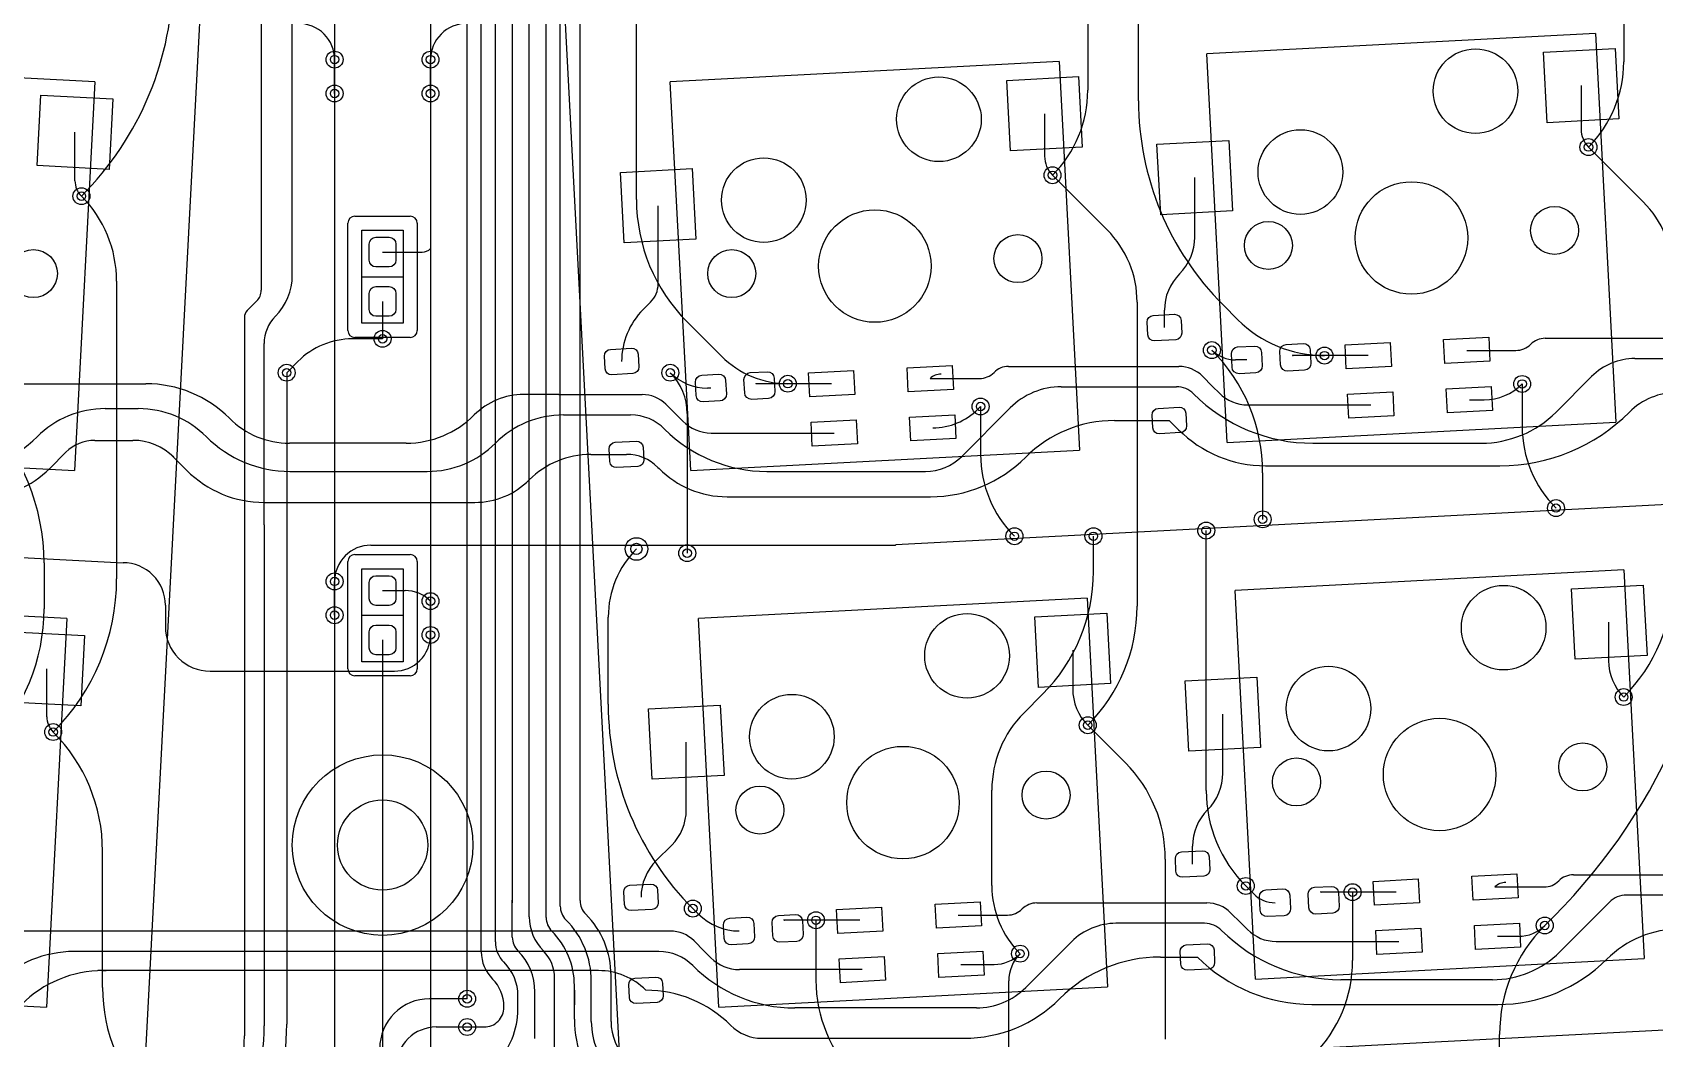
# Model space of a CAD drawing. Header units: millimetres. Extents: x -180 to 205, y -360 to 140.
# Drawn here: x -12.4 to 45.1, y 14.1 to 49.8 of the extents above; entities that cross this region are included whole.
import ezdxf

# ---------------------------------------------------------------- set-up
doc = ezdxf.new("R2010")
doc.units = ezdxf.units.MM
for name, color, linetype, lineweight, true_color in [('bordo3', 86, 'Continuous', 25, 0x108001), ('livello 1', 216, 'Continuous', 25, 0x800080), ('livello 2', 1, 'Continuous', 25, 0xff0000), ('livello 3', 30, 'Continuous', 25, 0xff7f00), ('livello 4', 136, 'Continuous', 25, 0x008080)]:
    doc.layers.add(name, color=color, linetype=linetype, lineweight=lineweight, true_color=true_color)

msp = doc.modelspace()

# ---------------------------------------------------------------- linework, layer by layer
at = {"layer": 'bordo3', "flags": 128}
msp.add_lwpolyline([(-83.95, 93.681), (-13.062, 89.966), (-5.921, 89.592, -0.414214), (-4.502, 88.015), (-8.482, 12.078, 0.429634), (-6.984, 10.5), (6.984, 10.5, 0.429634), (8.482, 12.078), (4.502, 88.015, -0.414214), (5.921, 89.592), (123.76, 95.767)], format="xyb", dxfattribs=at)
for points in [[(8.482, 12.078), (4.502, 88.015)], [(-0.98, 43.3), (0.98, 43.3)], [(-1.23, 39.25), (-1.23, 43.05)], [(1.23, 43.05), (1.23, 39.25)], [(-0.73, 41.15), (0.73, 41.15)], [(-0.73, 41.15), (0.73, 41.15)], [(0.98, 39), (-0.98, 39)], [(-0.98, 31.301), (0.98, 31.301)], [(-1.23, 27.251), (-1.23, 31.051)], [(1.23, 31.051), (1.23, 27.251)], [(-0.73, 29.151), (0.73, 29.151)], [(-0.73, 29.15), (0.73, 29.15)], [(0.98, 27.001), (-0.98, 27.001)]]:
    msp.add_lwpolyline(points, dxfattribs=at)
at = {"layer": 'bordo3'}
for radius in [3.2, 1.6]:
    msp.add_circle((0, 21), radius, dxfattribs=at)
for centre, start, end in [((-0.98, 43.05), 90, 180), ((0.98, 43.05), 0, 90), ((-0.98, 39.25), 180, 270), ((0.98, 39.25), 270, 0), ((-0.98, 31.051), 90, 180), ((0.98, 31.051), 0, 90), ((-0.98, 27.251), 180, 270), ((0.98, 27.251), 270, 0)]:
    msp.add_arc(centre, 0.25, start, end, dxfattribs=at)
at = {"layer": 'livello 1', "color": 163, "true_color": 0x4d7fc4, "flags": 128}
for points in [[(-1.7, 48.85, 0.414214), (-2.982, 50.132)], [(2.982, 50.132, 0.414214), (1.7, 48.85)], [(42.491, 46.376, 0.198915), (42.75, 45.75)], [(23.468, 45.432, 0.198915), (23.75, 44.75)], [(-10.905, 44.557, 0.198928), (-10.678, 44.009)], [(28.25, 41.25, 0.198912), (28.793, 42.56)], [(9.5, 40.25, 0.198909), (9.77, 40.901)], [(28.25, 41.25, 0.19891), (27.719, 39.967)], [(9.238, 39.987, 0.198918), (8.475, 38.148)], [(-1.069, 38.95, 0.198913), (-3, 38.15)], [(29.4, 38.55, 0.198914), (30.233, 38.205)], [(40.178, 38.539, 0.198908), (40.702, 38.756)], [(41.219, 38.97, 0.198917), (40.702, 38.756)], [(22.196, 37.973, 0.198917), (21.678, 37.759)], [(29.068, 37.625, 0.198897), (28.227, 37.973)], [(32.255, 38.381, 0.414214), (32.28, 38.356)], [(44.4, 38.25, 0.198912), (42.864, 37.614)], [(10.2, 37.75, 0.198915), (11.516, 37.205)], [(13.231, 37.384, 0.414214), (13.256, 37.359)], [(19.801, 37.702, 0.198909), (19.414, 37.542)], [(21.154, 37.542, 0.198908), (21.678, 37.759)], [(-5.431, 36.133, 0.198913), (-8.39, 37.359)], [(5.003, 36.976, 0.198912), (3.25, 36.25)], [(10.044, 36.628, 0.198897), (9.203, 36.976)], [(24.061, 37.25, 0.198913), (22.25, 36.5)], [(28.75, 37, 0.198915), (28.146, 37.25)], [(28.75, 37, 0.198913), (32.975, 35.25)], [(29.665, 37.028, 0.198902), (30.678, 36.608)], [(39.051, 36.791, 0.198911), (40.4, 37.35)], [(45.894, 37.051, 0.198911), (44.2, 36.35)], [(-9.833, 36.476, 0.198912), (-12.247, 35.476)], [(-6.247, 35.476, 0.198912), (-8.661, 36.476)], [(0.836, 35.25, 0.198912), (3.25, 36.25)], [(6.414, 36.25, 0.198912), (4, 35.25)], [(10, 35.75, 0.198912), (8.793, 36.25)], [(19.505, 35.794, 0.19892), (21.108, 36.458)], [(38.944, 35.25, 0.198912), (41.6, 36.35)], [(39.613, 34.45, 0.198912), (44.2, 36.35)], [(-5.431, 36.133, 0.19891), (-3.299, 35.25)], [(10, 35.75, 0.198912), (13.621, 34.25)], [(10.642, 36.031, 0.198902), (11.654, 35.611)], [(25.949, 36.054, 0.198912), (22.8, 34.75)], [(28.22, 35.726, 0.198908), (31.3, 34.45)], [(-15.265, 34.226, 0.198913), (-12.247, 35.476)], [(-10.2, 35.35, 0.198926), (-11.224, 34.926)], [(-7.4, 34.75, 0.198912), (-8.848, 35.35)], [(-6.247, 35.476, 0.198913), (-3.287, 34.25)], [(1.586, 34.25, 0.198912), (4, 35.25)], [(7.378, 34.852, 0.198914), (5.2, 33.95)], [(9.757, 34.393, 0.19891), (8.648, 34.852)], [(19.25, 34.25, 0.198902), (20.53, 34.78)], [(19.42, 33.35, 0.198912), (22.8, 34.75)], [(-14.214, 33.35, 0.198912), (-11.8, 34.35)], [(-6.943, 34.286, 0.198908), (-4.2, 33.15)], [(3.269, 33.15, 0.198913), (5.2, 33.95)], [(9.8, 34.35, 0.198912), (12.214, 33.35)], [(-0.418, 31.632, 0.414214), (-1.7, 30.35)], [(18.171, 31.632, 0.198855), (18.2, 31.644)], [(-7.7, 29.511, 0.414214), (-9.2, 31.011)], [(-7.7, 28.75, 0.414214), (-6.118, 27.168)], [(0.418, 27.168, 0.414214), (1.7, 28.45)], [(43.465, 27.542, 0.198914), (44, 26.25)], [(24.465, 26.542, 0.198914), (25, 25.25)], [(-11.902, 25.55, 0.198911), (-11.678, 25.009)], [(29.25, 22.25, 0.19891), (29.791, 23.555)], [(10.25, 21, 0.19891), (10.767, 22.247)], [(29.25, 22.25, 0.198911), (28.716, 20.96)], [(9.705, 20.455, 0.198911), (9.164, 19.148)], [(39.822, 19.675, 0.198862), (39.435, 19.515)], [(41.175, 19.515, 0.198908), (41.699, 19.732)], [(42.216, 19.946, 0.198917), (41.699, 19.732)], [(30.882, 19.268, 0.198917), (31.639, 18.955)], [(33.252, 19.357, 0.414214), (33.277, 19.332)], [(44.101, 19.226, 0.19894), (43.497, 18.976)], [(11.199, 18.551, 0.198905), (12.639, 17.955)], [(22.151, 18.518, 0.198908), (22.675, 18.735)], [(23.193, 18.949, 0.198917), (22.675, 18.735)], [(30.065, 18.601, 0.198897), (29.224, 18.949)], [(11.041, 17.604, 0.198919), (10.2, 17.952)], [(14.228, 18.36, 0.414214), (14.253, 18.335)], [(26, 18.226, 0.198912), (24.423, 17.573)], [(29.747, 17.976, 0.19894), (29.143, 18.226)], [(29.747, 17.976, 0.198913), (33.972, 16.226)], [(30.662, 18.004, 0.198902), (31.675, 17.584)], [(40.276, 17.767, 0.198917), (41.2, 18.15)], [(46.002, 18.028, 0.198912), (43.4, 16.95)], [(-10.935, 17.226, 0.198914), (-13.722, 16.072)], [(10.997, 16.726, 0.198912), (9.79, 17.226)], [(10.997, 16.726, 0.198912), (14.618, 15.226)], [(11.639, 17.007, 0.198902), (12.651, 16.587)], [(21.683, 16.77, 0.19891), (22.6, 17.15)], [(27.574, 17.03, 0.198909), (24, 15.55)], [(28.888, 17.031, 0.198912), (32.946, 15.35)], [(39.349, 16.226, 0.19891), (41.735, 17.215)], [(39.537, 15.35, 0.198912), (43.4, 16.95)], [(-9.903, 16.55, 0.198913), (-12.8, 15.35)], [(-10.089, 16.55, 0.19906), (-10.1, 16.545)], [(9.336, 15.852, 0.198914), (7.652, 16.55)], [(1.661, 15.55, 0.414214), (-0.1, 13.789)], [(12.343, 14.607, 0.198906), (9.336, 15.852)], [(20.62, 14.15, 0.198912), (24, 15.55)], [(21.052, 15.226, 0.198911), (22.8, 15.95)], [(1.9, 14.55, 0.414214), (0.5, 13.15)], [(12.343, 14.607, 0.198926), (13.446, 14.15)]]:
    msp.add_lwpolyline(points, format="xyb", dxfattribs=at)
for points in [[(41.283, 46.614), (41.152, 49.11), (43.698, 49.244), (43.829, 46.747), (41.283, 46.614)], [(-1.7, 48.85), (-1.7, 47.65)], [(1.7, 48.85), (1.7, 47.65)], [(22.26, 45.617), (22.129, 48.113), (24.676, 48.247), (24.806, 45.75), (22.26, 45.617)], [(42.491, 47.929), (42.491, 46.376)], [(-12.244, 45.092), (-12.113, 47.588), (-9.567, 47.455), (-9.698, 44.958), (-12.244, 45.092)], [(23.468, 46.932), (23.468, 45.432)], [(-10.905, 44.557), (-10.905, 46.273)], [(27.585, 43.352), (27.454, 45.849), (30, 45.982), (30.131, 43.486), (27.585, 43.352)], [(8.562, 42.355), (8.431, 44.852), (10.977, 44.985), (11.108, 42.489), (8.562, 42.355)], [(28.793, 42.56), (28.793, 44.667)], [(9.77, 40.901), (9.77, 43.67)], [(9.237, 39.987), (9.5, 40.25)], [(28.07, 39.819), (28.157, 39.806), (28.232, 39.761), (28.284, 39.691), (28.306, 39.606), (28.33, 39.157), (28.317, 39.07), (28.272, 38.994), (28.202, 38.942), (28.117, 38.92), (27.368, 38.881), (27.281, 38.893), (27.205, 38.938), (27.153, 39.009), (27.131, 39.094), (27.108, 39.543), (27.12, 39.63), (27.165, 39.706), (27.236, 39.758), (27.321, 39.78), (28.07, 39.819)], [(27.719, 39.35), (27.719, 39.967)], [(0, 38.95), (-1.069, 38.95)], [(8.826, 38.617), (8.913, 38.604), (8.989, 38.559), (9.041, 38.489), (9.063, 38.404), (9.086, 37.954), (9.074, 37.868), (9.029, 37.792), (8.959, 37.74), (8.873, 37.718), (8.125, 37.679), (8.038, 37.691), (7.962, 37.736), (7.91, 37.807), (7.888, 37.892), (7.865, 38.341), (7.877, 38.428), (7.922, 38.503), (7.992, 38.556), (8.077, 38.577), (8.826, 38.617)], [(31.188, 37.996), (31.175, 37.904), (31.127, 37.824), (31.053, 37.769), (30.963, 37.746), (30.364, 37.715), (30.272, 37.728), (30.193, 37.775), (30.137, 37.85), (30.114, 37.94), (30.09, 38.414), (30.103, 38.506), (30.15, 38.585), (30.224, 38.641), (30.314, 38.663), (30.913, 38.695), (31.005, 38.682), (31.085, 38.634), (31.14, 38.56), (31.163, 38.47), (31.188, 37.996)], [(32.911, 38.086), (32.897, 37.994), (32.85, 37.915), (32.776, 37.859), (32.686, 37.836), (32.087, 37.805), (31.995, 37.818), (31.915, 37.866), (31.86, 37.94), (31.837, 38.03), (31.812, 38.504), (31.825, 38.596), (31.873, 38.675), (31.947, 38.731), (32.037, 38.754), (32.636, 38.785), (32.728, 38.772), (32.807, 38.724), (32.863, 38.65), (32.886, 38.56), (32.911, 38.086)], [(35.719, 38.822), (35.763, 37.973), (34.166, 37.889), (34.121, 38.738), (35.719, 38.822)], [(39.214, 39.005), (39.259, 38.156), (37.661, 38.072), (37.616, 38.921), (39.214, 39.005)], [(38.438, 38.539), (40.178, 38.539)], [(41.219, 38.97), (47.251, 38.97)], [(-3, 38.15), (-3.4, 37.75)], [(20.19, 38.008), (20.235, 37.159), (18.637, 37.075), (18.592, 37.924), (20.19, 38.008)], [(22.196, 37.973), (28.227, 37.973)], [(30.639, 38.205), (30.233, 38.205)], [(34.942, 38.356), (32.28, 38.356)], [(44.4, 38.25), (47.5, 38.25)], [(12.188, 36.996), (12.175, 36.904), (12.127, 36.824), (12.053, 36.769), (11.963, 36.746), (11.364, 36.715), (11.272, 36.728), (11.193, 36.775), (11.137, 36.85), (11.114, 36.94), (11.09, 37.414), (11.103, 37.506), (11.15, 37.585), (11.224, 37.641), (11.314, 37.663), (11.913, 37.695), (12.005, 37.682), (12.085, 37.634), (12.14, 37.56), (12.163, 37.47), (12.188, 36.996)], [(13.911, 37.086), (13.897, 36.994), (13.85, 36.915), (13.776, 36.859), (13.686, 36.836), (13.087, 36.805), (12.995, 36.818), (12.915, 36.866), (12.86, 36.94), (12.837, 37.03), (12.812, 37.504), (12.825, 37.596), (12.873, 37.675), (12.947, 37.731), (13.037, 37.754), (13.636, 37.785), (13.728, 37.772), (13.807, 37.724), (13.863, 37.65), (13.886, 37.56), (13.911, 37.086)], [(16.695, 37.825), (16.74, 36.976), (15.142, 36.892), (15.097, 37.741), (16.695, 37.825)], [(19.414, 37.542), (21.154, 37.542)], [(29.068, 37.625), (29.428, 37.265)], [(41.6, 36.35), (42.864, 37.614)], [(-15.919, 37.359), (-8.39, 37.359)], [(6.25, 36.976), (5.003, 36.976)], [(6.25, 36.976), (9.203, 36.976)], [(11.639, 37.205), (11.516, 37.205)], [(15.918, 37.359), (13.256, 37.359)], [(24.061, 37.25), (28.146, 37.25)], [(29.428, 37.265), (29.665, 37.028)], [(35.811, 37.074), (35.855, 36.225), (34.257, 36.142), (34.213, 36.991), (35.811, 37.074)], [(39.306, 37.257), (39.35, 36.409), (37.752, 36.325), (37.708, 37.174), (39.306, 37.257)], [(-9.833, 36.476), (-8.661, 36.476)], [(6.414, 36.25), (8.793, 36.25)], [(10.044, 36.628), (10.404, 36.268)], [(10.404, 36.268), (10.642, 36.031)], [(20.282, 36.26), (20.326, 35.412), (18.729, 35.328), (18.684, 36.177), (20.282, 36.26)], [(20.53, 34.78), (22.25, 36.5)], [(21.108, 36.458), (21.2, 36.55)], [(28.242, 36.523), (28.329, 36.511), (28.405, 36.466), (28.457, 36.396), (28.479, 36.311), (28.502, 35.861), (28.49, 35.774), (28.445, 35.699), (28.375, 35.646), (28.289, 35.625), (27.54, 35.585), (27.454, 35.598), (27.378, 35.643), (27.326, 35.713), (27.304, 35.798), (27.28, 36.248), (27.293, 36.335), (27.338, 36.41), (27.408, 36.463), (27.493, 36.484), (28.242, 36.523)], [(30.678, 36.608), (35.034, 36.608)], [(38.529, 36.791), (39.051, 36.791)], [(16.787, 36.077), (16.831, 35.228), (15.233, 35.145), (15.189, 35.994), (16.787, 36.077)], [(25.949, 36.054), (27.891, 36.054)], [(27.891, 36.054), (28.22, 35.726)], [(-10.2, 35.35), (-8.848, 35.35)], [(0.836, 35.25), (-3.299, 35.25)], [(8.999, 35.321), (9.086, 35.309), (9.161, 35.264), (9.214, 35.193), (9.236, 35.108), (9.259, 34.659), (9.247, 34.572), (9.202, 34.497), (9.131, 34.444), (9.046, 34.422), (8.297, 34.383), (8.21, 34.396), (8.135, 34.441), (8.082, 34.511), (8.061, 34.596), (8.037, 35.046), (8.05, 35.132), (8.095, 35.208), (8.165, 35.26), (8.25, 35.282), (8.999, 35.321)], [(11.654, 35.611), (16.01, 35.611)], [(32.975, 35.25), (38.944, 35.25)], [(-11.8, 34.35), (-11.224, 34.926)], [(-7.503, 34.847), (-6.943, 34.286)], [(7.378, 34.852), (8.648, 34.852)], [(-3.287, 34.25), (1.586, 34.25)], [(9.757, 34.393), (9.8, 34.35)], [(13.621, 34.25), (19.25, 34.25)], [(31.3, 34.45), (39.613, 34.45)], [(59.8, 33.824), (18.2, 31.644)], [(-4.2, 33.15), (3.269, 33.15)], [(12.214, 33.35), (19.42, 33.35)], [(-22, 31.682), (-9.2, 31.011)], [(-0.418, 31.632), (18.171, 31.632)], [(-1.7, 30.35), (-1.7, 29.15)], [(42.281, 27.59), (42.15, 30.087), (44.696, 30.22), (44.827, 27.723), (42.281, 27.59)], [(-7.7, 29.511), (-7.7, 28.75)], [(1.7, 28.45), (1.7, 29.65)], [(23.257, 26.593), (23.126, 29.09), (25.673, 29.223), (25.803, 26.726), (23.257, 26.593)], [(43.465, 28.908), (43.465, 27.542)], [(-13.241, 26.068), (-13.11, 28.565), (-10.564, 28.431), (-10.695, 25.935), (-13.241, 26.068)], [(24.465, 27.908), (24.465, 26.542)], [(-11.902, 25.55), (-11.902, 27.25)], [(-6.118, 27.168), (0.418, 27.168)], [(28.583, 24.329), (28.452, 26.825), (30.998, 26.959), (31.129, 24.462), (28.583, 24.329)], [(9.559, 23.332), (9.428, 25.828), (11.974, 25.962), (12.105, 23.465), (9.559, 23.332)], [(29.791, 23.555), (29.791, 25.644)], [(10.767, 22.247), (10.767, 24.647)], [(9.705, 20.455), (10.25, 21)], [(29.067, 20.795), (29.154, 20.782), (29.229, 20.738), (29.281, 20.667), (29.303, 20.582), (29.327, 20.133), (29.314, 20.046), (29.269, 19.97), (29.199, 19.918), (29.114, 19.896), (28.365, 19.857), (28.278, 19.87), (28.202, 19.914), (28.15, 19.985), (28.128, 20.07), (28.105, 20.519), (28.117, 20.606), (28.162, 20.682), (28.233, 20.734), (28.318, 20.756), (29.067, 20.795)], [(28.716, 20.326), (28.716, 20.96)], [(9.515, 19.617), (9.602, 19.604), (9.677, 19.559), (9.729, 19.489), (9.751, 19.404), (9.775, 18.954), (9.762, 18.868), (9.717, 18.792), (9.647, 18.74), (9.562, 18.718), (8.813, 18.679), (8.726, 18.691), (8.65, 18.736), (8.598, 18.807), (8.576, 18.892), (8.553, 19.341), (8.565, 19.428), (8.61, 19.503), (8.681, 19.556), (8.766, 19.577), (9.515, 19.617)], [(36.716, 19.798), (36.76, 18.949), (35.163, 18.865), (35.118, 19.714), (36.716, 19.798)], [(40.211, 19.981), (40.256, 19.132), (38.658, 19.049), (38.613, 19.897), (40.211, 19.981)], [(42.216, 19.946), (48.248, 19.946)], [(21.187, 18.984), (21.232, 18.135), (19.634, 18.052), (19.589, 18.9), (21.187, 18.984)], [(30.882, 19.268), (30.6, 19.55)], [(32.188, 18.746), (32.175, 18.654), (32.127, 18.574), (32.053, 18.519), (31.963, 18.496), (31.364, 18.465), (31.272, 18.478), (31.193, 18.525), (31.137, 18.6), (31.114, 18.69), (31.09, 19.164), (31.103, 19.256), (31.15, 19.335), (31.224, 19.391), (31.314, 19.413), (31.913, 19.445), (32.005, 19.432), (32.085, 19.384), (32.14, 19.31), (32.163, 19.22), (32.188, 18.746)], [(33.911, 18.836), (33.897, 18.744), (33.85, 18.665), (33.776, 18.609), (33.686, 18.586), (33.087, 18.555), (32.995, 18.568), (32.915, 18.616), (32.86, 18.69), (32.837, 18.78), (32.812, 19.254), (32.825, 19.346), (32.873, 19.425), (32.947, 19.481), (33.037, 19.504), (33.636, 19.535), (33.728, 19.522), (33.807, 19.474), (33.863, 19.4), (33.886, 19.31), (33.911, 18.836)], [(35.939, 19.332), (33.277, 19.332)], [(39.435, 19.515), (41.175, 19.515)], [(48.497, 19.226), (44.101, 19.226)], [(11.199, 18.551), (11, 18.75)], [(13.188, 17.746), (13.175, 17.654), (13.127, 17.574), (13.053, 17.519), (12.963, 17.496), (12.364, 17.465), (12.272, 17.478), (12.193, 17.525), (12.137, 17.6), (12.114, 17.69), (12.09, 18.164), (12.103, 18.256), (12.15, 18.335), (12.224, 18.391), (12.314, 18.413), (12.913, 18.445), (13.005, 18.432), (13.085, 18.384), (13.14, 18.31), (13.163, 18.22), (13.188, 17.746)], [(14.911, 17.836), (14.897, 17.744), (14.85, 17.665), (14.776, 17.609), (14.686, 17.586), (14.087, 17.555), (13.995, 17.568), (13.915, 17.616), (13.86, 17.69), (13.837, 17.78), (13.812, 18.254), (13.825, 18.346), (13.873, 18.425), (13.947, 18.481), (14.037, 18.504), (14.636, 18.535), (14.728, 18.522), (14.807, 18.474), (14.863, 18.4), (14.886, 18.31), (14.911, 17.836)], [(17.692, 18.801), (17.737, 17.952), (16.139, 17.868), (16.094, 18.717), (17.692, 18.801)], [(20.411, 18.518), (22.151, 18.518)], [(23.193, 18.949), (29.224, 18.949)], [(30.065, 18.601), (30.425, 18.241)], [(43.497, 18.976), (41.735, 17.215)], [(10.2, 17.952), (-15.992, 17.952)], [(8.882, 12.532), (112.25, 17.949)], [(16.915, 18.335), (14.253, 18.335)], [(29.143, 18.226), (26, 18.226)], [(30.425, 18.241), (30.662, 18.004)], [(36.808, 18.05), (36.852, 17.202), (35.254, 17.118), (35.21, 17.967), (36.808, 18.05)], [(40.303, 18.234), (40.347, 17.385), (38.749, 17.301), (38.705, 18.15), (40.303, 18.234)], [(11.401, 17.244), (11.041, 17.604)], [(24.423, 17.573), (22.8, 15.95)], [(29.239, 17.5), (29.326, 17.487), (29.402, 17.442), (29.454, 17.372), (29.476, 17.287), (29.499, 16.837), (29.487, 16.75), (29.442, 16.675), (29.372, 16.622), (29.286, 16.601), (28.537, 16.562), (28.451, 16.574), (28.375, 16.619), (28.323, 16.689), (28.301, 16.774), (28.277, 17.224), (28.29, 17.311), (28.335, 17.386), (28.405, 17.439), (28.49, 17.46), (29.239, 17.5)], [(31.675, 17.584), (36.031, 17.584)], [(39.526, 17.767), (40.276, 17.767)], [(9.79, 17.226), (-10.935, 17.226)], [(11.639, 17.007), (11.401, 17.244)], [(17.784, 17.053), (17.828, 16.205), (16.23, 16.121), (16.186, 16.97), (17.784, 17.053)], [(21.279, 17.237), (21.323, 16.388), (19.726, 16.304), (19.681, 17.153), (21.279, 17.237)], [(20.502, 16.77), (21.683, 16.77)], [(27.574, 17.031), (28.888, 17.031)], [(7.652, 16.55), (-10.089, 16.55)], [(-9.903, 16.55), (-9.8, 16.55)], [(9.687, 16.321), (9.774, 16.309), (9.85, 16.264), (9.902, 16.193), (9.924, 16.108), (9.947, 15.659), (9.935, 15.572), (9.89, 15.497), (9.82, 15.444), (9.734, 15.422), (8.985, 15.383), (8.899, 15.396), (8.823, 15.441), (8.771, 15.511), (8.749, 15.596), (8.725, 16.046), (8.738, 16.132), (8.783, 16.208), (8.853, 16.26), (8.938, 16.282), (9.687, 16.321)], [(17.007, 16.587), (12.651, 16.587)], [(39.349, 16.226), (33.972, 16.226)], [(3, 15.55), (1.661, 15.55)], [(21.052, 15.226), (14.618, 15.226)], [(32.946, 15.35), (39.537, 15.35)], [(1.9, 14.55), (3, 14.55)], [(13.446, 14.15), (20.62, 14.15)]]:
    msp.add_lwpolyline(points, dxfattribs=at)
at = {"layer": 'livello 1', "color": 7, "true_color": 0xececec}
for centre, radius in [((-1.7, 48.85), 0.3), ((1.7, 48.85), 0.3), ((-1.7, 47.65), 0.3), ((1.7, 47.65), 0.3), ((42.75, 45.75), 0.3), ((23.75, 44.75), 0.3), ((-10.678, 44.009), 0.3), ((0, 38.95), 0.3), ((29.4, 38.55), 0.3), ((33.392, 38.356), 0.3), ((-3.4, 37.75), 0.3), ((10.2, 37.75), 0.3), ((14.368, 37.359), 0.3), ((40.4, 37.35), 0.3), ((21.2, 36.55), 0.3), ((31.2, 32.55), 0.3), ((41.6, 32.95), 0.3), ((22.4, 31.95), 0.3), ((25.2, 31.95), 0.3), ((29.2, 32.15), 0.3), ((9, 31.5), 0.4), ((10.8, 31.35), 0.3), ((-1.7, 30.35), 0.3), ((1.7, 29.65), 0.3), ((-1.7, 29.15), 0.3), ((1.7, 28.45), 0.3), ((44, 26.25), 0.3), ((-11.678, 25.009), 0.3), ((25, 25.25), 0.3), ((30.6, 19.55), 0.3), ((34.389, 19.332), 0.3), ((11, 18.75), 0.3), ((15.365, 18.335), 0.3), ((41.2, 18.15), 0.3), ((22.6, 17.15), 0.3), ((3, 15.55), 0.3), ((3, 14.55), 0.3)]:
    msp.add_circle(centre, radius, dxfattribs=at)
at = {"layer": 'livello 1', "color": 7}
for centre, radius in [((-1.7, 48.85), 0.15), ((1.7, 48.85), 0.15), ((38.746, 47.733), 1.5), ((-1.7, 47.65), 0.15), ((1.7, 47.65), 0.15), ((19.723, 46.736), 1.5), ((32.537, 44.864), 1.5), ((42.75, 45.75), 0.15), ((13.515, 43.867), 1.5), ((23.75, 44.75), 0.15), ((36.475, 42.527), 1.994), ((-10.678, 44.009), 0.15), ((17.452, 41.53), 1.994), ((41.548, 42.792), 0.851), ((22.525, 41.795), 0.851), ((31.402, 42.261), 0.851), ((-12.38, 41.264), 0.851), ((12.379, 41.264), 0.851), ((0, 38.95), 0.15), ((29.4, 38.55), 0.15), ((33.392, 38.356), 0.15), ((-3.4, 37.75), 0.15), ((10.2, 37.75), 0.15), ((14.368, 37.359), 0.15), ((40.4, 37.35), 0.15), ((21.2, 36.55), 0.15), ((41.6, 32.95), 0.15), ((29.2, 32.15), 0.15), ((31.2, 32.55), 0.15), ((9, 31.5), 0.2), ((22.4, 31.95), 0.15), ((25.2, 31.95), 0.15), ((10.8, 31.35), 0.15), ((-1.7, 30.35), 0.15), ((39.744, 28.709), 1.5), ((1.7, 29.65), 0.15), ((-1.7, 29.15), 0.15), ((20.72, 27.712), 1.5), ((1.7, 28.45), 0.15), ((33.535, 25.84), 1.5), ((14.511, 24.843), 1.5), ((44, 26.25), 0.15), ((25, 25.25), 0.15), ((37.473, 23.503), 1.994), ((-11.678, 25.009), 0.15), ((18.449, 22.506), 1.994), ((42.546, 23.769), 0.851), ((23.522, 22.772), 0.851), ((32.4, 23.237), 0.851), ((13.376, 22.24), 0.851), ((30.6, 19.55), 0.15), ((34.389, 19.332), 0.15), ((11, 18.75), 0.15), ((15.365, 18.335), 0.15), ((41.2, 18.15), 0.15), ((22.6, 17.15), 0.15), ((3, 15.55), 0.15), ((3, 14.55), 0.15)]:
    msp.add_circle(centre, radius, dxfattribs=at)
at = {"layer": 'livello 2', "color": 22, "true_color": 0xc83434, "flags": 128}
for points in [[(3, 15.55), (3, 87.441)], [(3.5, 17.216), (3.5, 87.05)], [(4, 17.574), (4, 80.926)], [(4.6, 80.567), (4.6, 18.95)], [(5.2, 18.457), (5.2, 79.45)], [(5.8, 18.433), (5.8, 79.726)], [(6.3, 18.833), (6.3, 78.05)], [(7, 37.75), (7, 77.45)], [(-1.7, 75.15), (-1.7, 48.85)], [(1.7, 61.15), (1.7, 42.15)], [(44, 59.5), (44, 48.768)], [(25, 58.5), (25, 47.768)], [(-3.2, 41.198), (-3.2, 56.267)], [(-4.3, 54.45), (-4.3, 40.672)], [(26.8, 47.393), (26.8, 50.95)], [(9, 43.896), (9, 50.15)], [(-1.7, 47.65), (-1.7, 48.85)], [(1.7, 47.65), (1.7, 48.85)], [(-1.7, 47.65), (-1.7, 10.05)], [(42.75, 45.75), (44.689, 43.811)], [(23.75, 44.75), (25.689, 42.811)], [(-0.237, 41.5), (-0.328, 41.518), (-0.405, 41.57), (-0.457, 41.647), (-0.475, 41.737), (-0.475, 42.312), (-0.457, 42.403), (-0.405, 42.48), (-0.328, 42.532), (-0.237, 42.55), (0.238, 42.55), (0.328, 42.532), (0.405, 42.48), (0.457, 42.403), (0.475, 42.312), (0.475, 41.737), (0.457, 41.647), (0.405, 41.57), (0.328, 41.518), (0.238, 41.5), (-0.237, 41.5)], [(0, 42.025), (1.398, 42.025)], [(1.7, 42.15), (1.7, 18.35)], [(-9.428, 40.991), (-9.428, 30.441)], [(-4.8, 39.95), (-4.457, 40.293)], [(-0.237, 39.75), (-0.328, 39.768), (-0.405, 39.82), (-0.457, 39.897), (-0.475, 39.987), (-0.475, 40.562), (-0.457, 40.653), (-0.405, 40.73), (-0.328, 40.782), (-0.237, 40.8), (0.238, 40.8), (0.328, 40.782), (0.405, 40.73), (0.457, 40.653), (0.475, 40.562), (0.475, 39.987), (0.457, 39.897), (0.405, 39.82), (0.328, 39.768), (0.238, 39.75), (-0.237, 39.75)], [(0, 40.275), (0, 38.95)], [(-4.9, 39.709), (-4.9, 33.45)], [(26.75, 40.25), (26.75, 29.475)], [(30.323, 39.627), (29.8, 40.15)], [(12.018, 38.332), (10.8, 39.55)], [(-4.2, 32.35), (-4.2, 38.784)], [(-3.4, 37.75), (-3.4, 14.646)], [(7, 21.35), (7, 37.75)], [(40.4, 37.35), (40.4, 35.847)], [(10.8, 36.301), (10.8, 31.35)], [(21.2, 36.55), (21.2, 34.847)], [(31.2, 34.204), (31.2, 32.55)], [(-4.9, 33.45), (-4.9, 14.231)], [(-4.2, 32.35), (-4.2, 14.594)], [(25.2, 30.696), (25.2, 31.95)], [(29.2, 22.93), (29.2, 32.15)], [(-12, 31.005), (-12, 29.378)], [(-0.237, 29.5), (-0.328, 29.518), (-0.405, 29.57), (-0.457, 29.647), (-0.475, 29.737), (-0.475, 30.312), (-0.457, 30.403), (-0.405, 30.48), (-0.328, 30.532), (-0.237, 30.55), (0.238, 30.55), (0.328, 30.532), (0.405, 30.48), (0.457, 30.403), (0.475, 30.312), (0.475, 29.737), (0.457, 29.647), (0.405, 29.57), (0.328, 29.518), (0.238, 29.5), (-0.237, 29.5)], [(-1.7, 29.15), (-1.7, 30.35)], [(0, 30.025), (0.795, 30.025)], [(1.7, 29.65), (1.7, 28.45)], [(-0.237, 27.75), (-0.328, 27.768), (-0.405, 27.82), (-0.457, 27.897), (-0.475, 27.987), (-0.475, 28.562), (-0.457, 28.653), (-0.405, 28.73), (-0.328, 28.782), (-0.237, 28.8), (0.238, 28.8), (0.328, 28.782), (0.405, 28.73), (0.457, 28.653), (0.475, 28.562), (0.475, 27.987), (0.457, 27.897), (0.405, 27.82), (0.328, 27.768), (0.238, 27.75), (-0.237, 27.75)], [(8, 25.993), (8, 29.086)], [(0, 28.275), (0, 9.65)], [(22.731, 25.681), (23.4, 26.35)], [(-11.678, 25.009), (-11.678, 25.009)], [(25, 25.25), (26.336, 23.914)], [(21.6, 19.564), (21.6, 22.95)], [(7, 19.033), (7, 21.35)], [(-9.928, 15.95), (-9.928, 20.784)], [(27.75, 20.5), (27.75, 14.121)], [(4.6, 18.95), (4.6, 19.05)], [(34.389, 19.332), (34.389, 16.904)], [(4.6, 17.733), (4.6, 18.95)], [(41.2, 18.15), (41.519, 18.469)], [(1.7, 18.35), (1.7, 10.05)], [(15.365, 18.335), (15.365, 16.213)], [(4.305, 16.845), (4.3, 16.85)], [(6.1, 13.433), (6.1, 16.284)], [(7.4, 14.75), (7.4, 16.177)], [(8.1, 14.75), (8.1, 16.377)], [(22.2, 8.25), (22.2, 16.184)], [(4.8, 15.181), (4.8, 15.65)], [(5.4, 15.75), (5.4, 15.801)], [(5.4, 14.14), (5.4, 15.75)], [(6.8, 15.85), (6.8, 16.019)], [(6.8, 15.85), (6.8, 15.33)], [(6.8, 14.823), (6.8, 15.85)], [(4.3, 15.25), (4.3, 15.284)], [(3, 14.55), (3.6, 14.55)], [(39.6, 6.75), (39.6, 14.287)]]:
    msp.add_lwpolyline(points, dxfattribs=at)
for points in [[(-10.678, 44.009, 0.198912), (-7.428, 51.855)], [(42.75, 45.75, 0.198913), (44, 48.768)], [(23.75, 44.75, 0.198913), (25, 47.768)], [(26.8, 47.393, 0.198912), (29.8, 40.15)], [(-9.428, 40.991, 0.198913), (-10.678, 44.009)], [(9, 43.896, 0.198912), (10.8, 39.55)], [(45.75, 41.25, 0.198918), (44.689, 43.811)], [(26.75, 40.25, 0.198918), (25.689, 42.811)], [(1.398, 42.025, 0.198915), (1.7, 42.15)], [(-3.8, 39.75, 0.198912), (-3.2, 41.198)], [(-4.457, 40.293, 0.198879), (-4.3, 40.672)], [(-4.8, 39.95, 0.198973), (-4.9, 39.709)], [(-3.8, 39.75, 0.198913), (-4.2, 38.784)], [(30.323, 39.627, 0.19891), (33.392, 38.356)], [(31.2, 34.204, 0.198912), (29.4, 38.55)], [(12.018, 38.332, 0.198912), (14.368, 37.359)], [(10.8, 36.301, 0.198912), (10.2, 37.75)], [(-12, 31.005, 0.198912), (-14.194, 36.302)], [(40.4, 35.847, 0.198913), (41.6, 32.95)], [(21.2, 34.847, 0.198913), (22.4, 31.95)], [(41.519, 18.469, 0.198912), (47.6, 33.15)], [(9, 31.5, 0.198912), (8, 29.086)], [(23.4, 26.35, 0.198912), (25.2, 30.696)], [(-11.678, 25.009, 0.198912), (-9.428, 30.441)], [(1.7, 29.65, 0.198911), (0.795, 30.025)], [(44, 26.25, 0.198913), (45.75, 30.475)], [(-14, 24.55, 0.198912), (-12, 29.378)], [(25, 25.25, 0.198913), (26.75, 29.475)], [(8, 25.993, 0.19891), (11, 18.75)], [(22.731, 25.681, 0.198917), (21.6, 22.95)], [(-9.928, 20.784, 0.198913), (-11.678, 25.009)], [(27.75, 20.5, 0.198913), (26.336, 23.914)], [(29.2, 22.93, 0.198912), (30.6, 19.55)], [(21.6, 19.564, 0.198912), (22.6, 17.15)], [(7, 19.033, 0.19891), (7.2, 18.55)], [(5.2, 18.457, 0.198912), (5.7, 17.25)], [(5.8, 18.433, 0.19891), (6, 17.95)], [(6.3, 18.833, 0.19891), (6.5, 18.35)], [(8.1, 16.377, 0.198912), (7.2, 18.55)], [(6.8, 16.019, 0.198913), (6, 17.95)], [(7.4, 16.177, 0.198912), (6.5, 18.35)], [(41.2, 18.15, 0.198912), (39.6, 14.287)], [(4, 17.574, 0.198914), (4.3, 16.85)], [(4.6, 17.733, 0.19891), (4.8, 17.25)], [(3.5, 17.216, 0.198913), (3.9, 16.25)], [(4.8, 15.65, 0.198911), (4.305, 16.845)], [(5.4, 15.801, 0.198912), (4.8, 17.25)], [(6.1, 16.284, 0.198913), (5.7, 17.25)], [(22.6, 17.15, 0.198913), (22.2, 16.184)], [(33, 13.55, 0.198913), (34.389, 16.904)], [(4.3, 15.284, 0.198913), (3.9, 16.25)], [(15.365, 16.213, 0.198913), (16.8, 12.75)], [(-9.928, 15.95, 0.198913), (-8.181, 11.731)], [(3.6, 14.55, 0.414214), (4.3, 15.25)], [(4, 13.25, 0.198913), (4.8, 15.181)], [(-7.191, 7.373, 0.198913), (-4.2, 14.594)], [(-6.65, 6.8, 0.198914), (-3.4, 14.646)], [(6.8, 14.823, 0.198907), (7.912, 12.138)], [(7.4, 14.75, 0.198913), (8.178, 12.872)], [(8.1, 14.75, 0.198912), (8.666, 13.384)], [(-7.571, 7.783, 0.198912), (-4.9, 14.231)]]:
    msp.add_lwpolyline(points, format="xyb", dxfattribs=at)
at = {"layer": 'livello 2', "color": 7, "true_color": 0xececec}
for centre, radius in [((-1.7, 48.85), 0.3), ((1.7, 48.85), 0.3), ((-1.7, 47.65), 0.3), ((1.7, 47.65), 0.3), ((42.75, 45.75), 0.3), ((23.75, 44.75), 0.3), ((-10.678, 44.009), 0.3), ((0, 38.95), 0.3), ((29.4, 38.55), 0.3), ((33.392, 38.356), 0.3), ((-3.4, 37.75), 0.3), ((10.2, 37.75), 0.3), ((14.368, 37.359), 0.3), ((40.4, 37.35), 0.3), ((21.2, 36.55), 0.3), ((31.2, 32.55), 0.3), ((41.6, 32.95), 0.3), ((22.4, 31.95), 0.3), ((25.2, 31.95), 0.3), ((29.2, 32.15), 0.3), ((9, 31.5), 0.4), ((10.8, 31.35), 0.3), ((-1.7, 30.35), 0.3), ((1.7, 29.65), 0.3), ((-1.7, 29.15), 0.3), ((1.7, 28.45), 0.3), ((44, 26.25), 0.3), ((-11.678, 25.009), 0.3), ((25, 25.25), 0.3), ((30.6, 19.55), 0.3), ((34.389, 19.332), 0.3), ((11, 18.75), 0.3), ((15.365, 18.335), 0.3), ((41.2, 18.15), 0.3), ((22.6, 17.15), 0.3), ((3, 15.55), 0.3), ((3, 14.55), 0.3)]:
    msp.add_circle(centre, radius, dxfattribs=at)
at = {"layer": 'livello 2', "color": 7}
for centre, radius in [((-1.7, 48.85), 0.15), ((1.7, 48.85), 0.15), ((38.746, 47.733), 1.5), ((-1.7, 47.65), 0.15), ((1.7, 47.65), 0.15), ((19.723, 46.736), 1.5), ((32.537, 44.864), 1.5), ((42.75, 45.75), 0.15), ((13.515, 43.867), 1.5), ((23.75, 44.75), 0.15), ((36.475, 42.527), 1.994), ((-10.678, 44.009), 0.15), ((17.452, 41.53), 1.994), ((41.548, 42.792), 0.851), ((22.525, 41.795), 0.851), ((31.402, 42.261), 0.851), ((-12.38, 41.264), 0.851), ((12.379, 41.264), 0.851), ((0, 38.95), 0.15), ((29.4, 38.55), 0.15), ((33.392, 38.356), 0.15), ((-3.4, 37.75), 0.15), ((10.2, 37.75), 0.15), ((14.368, 37.359), 0.15), ((40.4, 37.35), 0.15), ((21.2, 36.55), 0.15), ((41.6, 32.95), 0.15), ((29.2, 32.15), 0.15), ((31.2, 32.55), 0.15), ((9, 31.5), 0.2), ((22.4, 31.95), 0.15), ((25.2, 31.95), 0.15), ((10.8, 31.35), 0.15), ((-1.7, 30.35), 0.15), ((39.744, 28.709), 1.5), ((1.7, 29.65), 0.15), ((-1.7, 29.15), 0.15), ((20.72, 27.712), 1.5), ((1.7, 28.45), 0.15), ((33.535, 25.84), 1.5), ((14.511, 24.843), 1.5), ((44, 26.25), 0.15), ((25, 25.25), 0.15), ((37.473, 23.503), 1.994), ((-11.678, 25.009), 0.15), ((18.449, 22.506), 1.994), ((42.546, 23.769), 0.851), ((23.522, 22.772), 0.851), ((32.4, 23.237), 0.851), ((13.376, 22.24), 0.851), ((30.6, 19.55), 0.15), ((34.389, 19.332), 0.15), ((11, 18.75), 0.15), ((15.365, 18.335), 0.15), ((41.2, 18.15), 0.15), ((22.6, 17.15), 0.15), ((3, 15.55), 0.15), ((3, 14.55), 0.15)]:
    msp.add_circle(centre, radius, dxfattribs=at)
at = {"layer": 'livello 3', "color": 6, "true_color": 0xff26e2, "flags": 128}
for points in [[(-0.73, 39.5), (-0.73, 42.8)], [(-0.73, 42.8), (0.73, 42.8)], [(0.73, 42.8), (0.73, 39.5)], [(0.73, 39.5), (-0.73, 39.5)], [(-0.73, 27.5), (-0.73, 30.8)], [(-0.73, 30.8), (0.73, 30.8)], [(0.73, 30.8), (0.73, 27.5)], [(0.73, 27.5), (-0.73, 27.5)]]:
    msp.add_lwpolyline(points, dxfattribs=at)
at = {"layer": 'livello 4', "color": 53, "true_color": 0xd8c852, "flags": 128}
for points in [[(43.005, 49.778), (29.223, 49.056)], [(43.005, 49.778), (43.727, 35.997)], [(29.946, 35.275), (29.223, 49.056)], [(-10.201, 48.059), (-23.982, 48.781)], [(23.982, 48.781), (10.201, 48.059)], [(23.982, 48.781), (24.704, 35)], [(-10.201, 48.059), (-10.923, 34.278)], [(10.923, 34.278), (10.201, 48.059)], [(29.946, 35.275), (43.727, 35.997)], [(-24.704, 35), (-10.923, 34.278)], [(10.923, 34.278), (24.704, 35)], [(44.003, 30.754), (30.221, 30.032)], [(44.003, 30.754), (44.725, 16.973)], [(30.944, 16.251), (30.221, 30.032)], [(-11.198, 29.035), (-24.979, 29.757)], [(24.979, 29.757), (11.198, 29.035)], [(24.979, 29.757), (25.701, 15.976)], [(-11.198, 29.035), (-11.92, 15.254)], [(11.92, 15.254), (11.198, 29.035)], [(30.944, 16.251), (44.725, 16.973)], [(-25.701, 15.976), (-11.92, 15.254)], [(11.92, 15.254), (25.701, 15.976)]]:
    msp.add_lwpolyline(points, dxfattribs=at)

doc.saveas('drawing.dxf')
